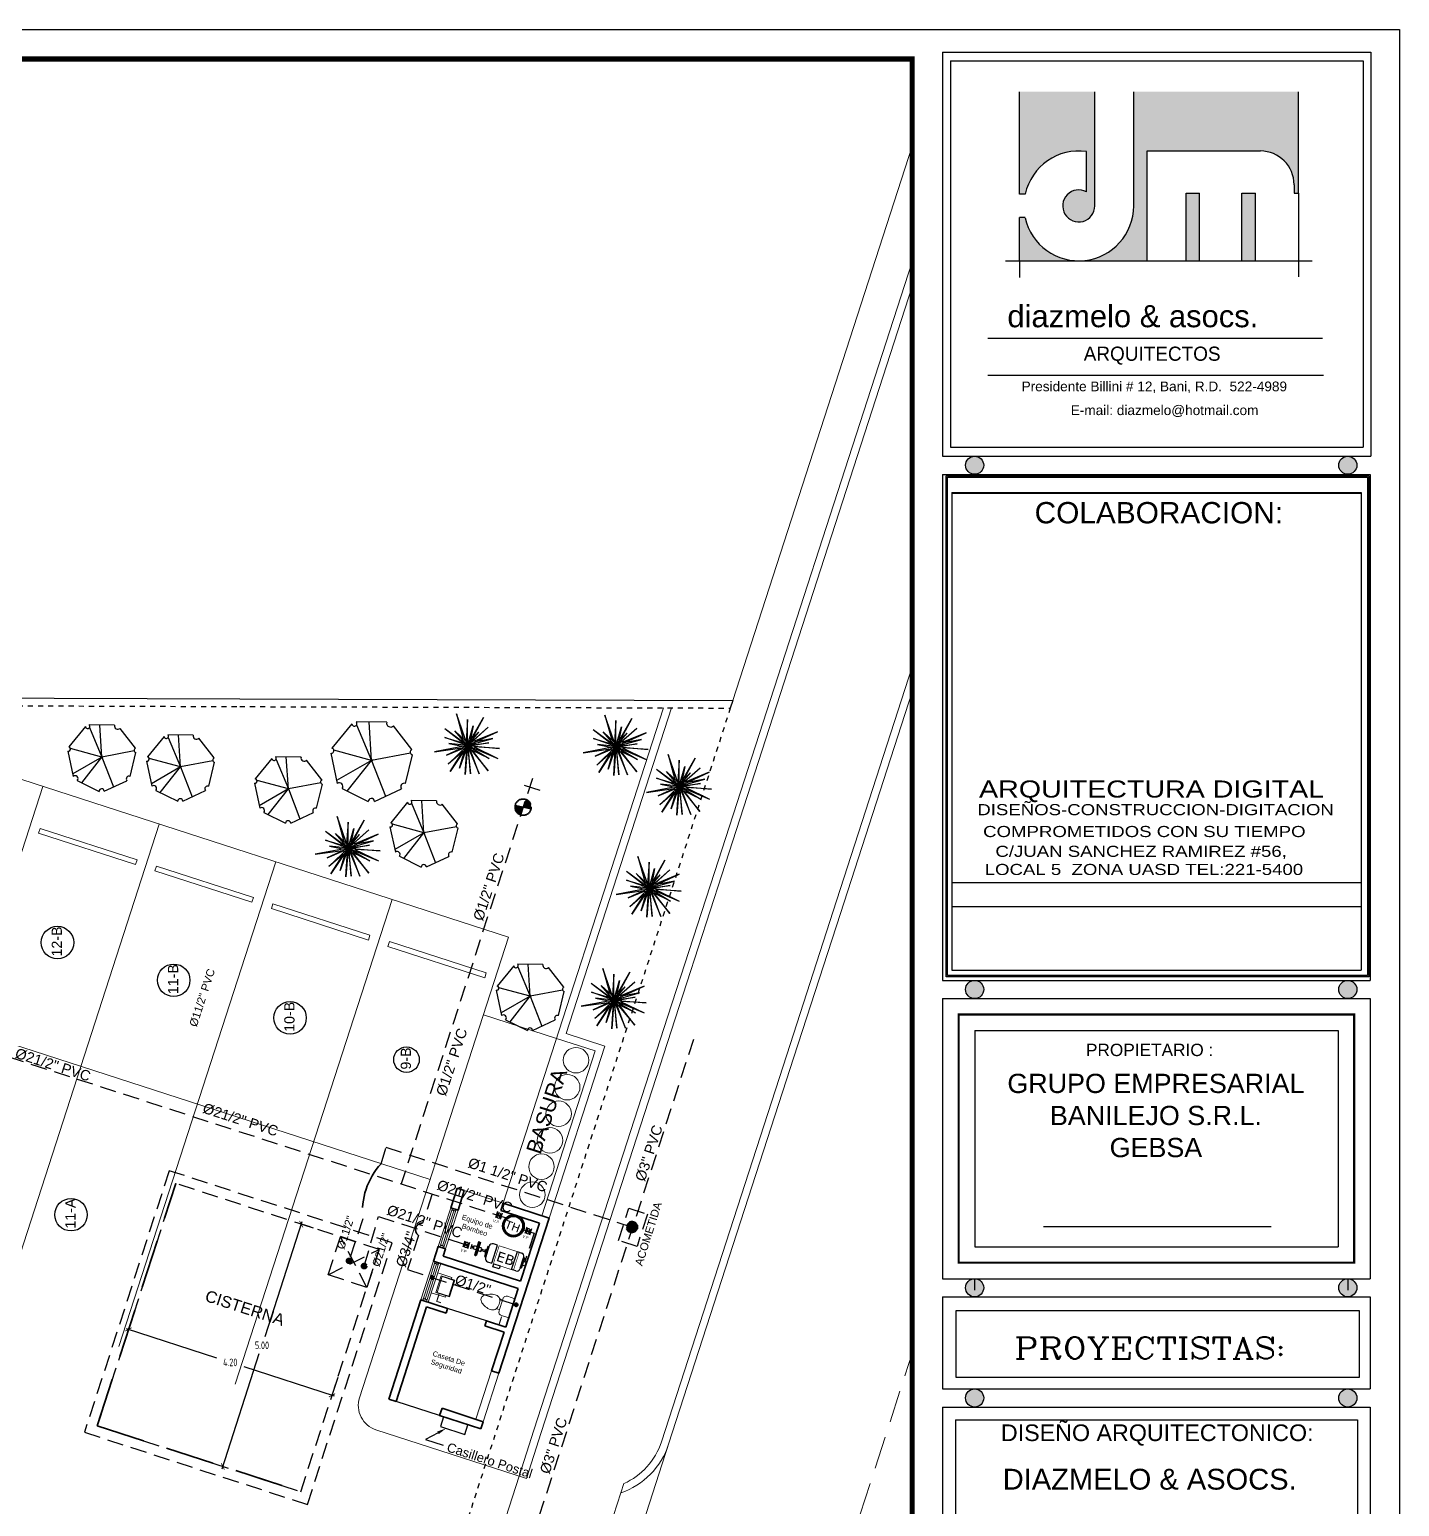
# Model space of a CAD drawing. Header units: feet. Extents: x 1019 to 2236, y -546 to 122.
# Drawn here: x 1113.38 to 1140.28, y -66.54 to -37.55 of the extents above; entities that cross this region are included whole.
import ezdxf
from ezdxf import colors
from ezdxf.entities.mleader import LeaderData, LeaderLine
from ezdxf.enums import TextEntityAlignment as Align
from ezdxf.math import Vec2, Vec3

# ---------------------------------------------------------------- set-up
doc = ezdxf.new("R2010")
doc.units = ezdxf.units.FT
doc.header["$LTSCALE"] = 0.05
doc.header["$MEASUREMENT"] = 0
doc.linetypes.add('DASHDOT', pattern=[25.4, 12.7, -6.35, 0, -6.35])
doc.linetypes.add('HIDDEN', pattern=[9.525, 6.35, -3.175])
for name, color, linetype, lineweight in [('A-GENM', 8, 'Continuous', 9), ('A-WALL', 7, 'Continuous', 25), ('AGUA POTABLE', 5, 'HIDDEN', 35), ('AGUAFRIA', 5, 'HIDDEN', 30), ('I-FURN', 8, 'Continuous', 0), ('MB', 8, 'Continuous', 20), ('None', 7, 'Continuous', 5), ('P-SANR-FIXT', 8, 'Continuous', 9), ('VUELOS', 8, 'HIDDEN', 0)]:
    doc.layers.add(name, color=color, linetype=linetype, lineweight=lineweight)
for name, color, linetype in [('ACCESORIOS', 3, 'Continuous'), ('ANNDTOBJ', 2, 'Continuous'), ('BOMBA', 7, 'Continuous'), ('DIM', 10, 'Continuous'), ('DIN-SANT.', 7, 'Continuous'), ('HOJA', 7, 'Continuous'), ('MARCO', 1, 'Continuous'), ('PERT-VENT', 8, 'Continuous'), ('PISO', 8, 'Continuous'), ('PISOS', 7, 'Continuous'), ('SOLAR', 2, 'DASHDOT'), ('TARGETA', 7, 'Continuous'), ('TEXTO', 2, 'Continuous'), ('textos', 7, 'Continuous'), ('TEXXT', 2, 'Continuous'), ('TXT', 2, 'Continuous')]:
    doc.layers.add(name, color=color, linetype=linetype)
doc.layers.add('PLANTS', color=7, linetype='Continuous', true_color=0x005716)
doc.styles.add('DAMIAN', font='arial.ttf', dxfattribs={"height": 0.12})
doc.styles.add('DIM', font='DIM.shx', dxfattribs={"width": 0.8, "height": 0.15})
doc.styles.add('GENERATED_STYLE_1', font='arial.ttf')
doc.styles.get("Standard").update_dxf_attribs({"font": 'arial.ttf'})
doc.styles.add('TITTEXTM', font='romanc.shx')
doc.dimstyles.new('DIM', dxfattribs={"dimtxt": 0.15, "dimasz": 0.06, "dimexe": 0.06, "dimexo": 0.4, "dimgap": 0.09, "dimtad": 0, "dimtih": 1, "dimtoh": 1, "dimzin": 0, "dimdsep": 46, "dimtxsty": 'DIM', "dimblk": 'DOT', "dimcen": 0.06, "dimdle": 0.05, "dimclrd": 1, "dimclre": 1, "dimclrt": 7, "dimaunit": 1, "dimadec": 3, "dimazin": 0, "dimtfac": 1, "dimtofl": 0, "dimtmove": 1, "dimatfit": 1, "dimldrblk": 'CLOSEDBLANK', "dimfxl": 0.06, "dimtolj": 1, "dimtzin": 0, "dimarcsym": 0})

# ---------------------------------------------------------------- blocks, each defined once
blk = doc.blocks.new('ARBOL4')
at = {"layer": 'PLANTS'}
for p, q in [((-0.215225, 0.439234), (-0.445698, 0.173788)), ((-0.172006, 0.430212), (0, 0)), ((0.18998, 0.442934), (-0.157772, 0.457476)), ((0.465439, 0.126688), (0.258534, 0.409628)), ((0, 0), (0.381619, 0.241316)), ((-0.474293, 0.087687), (-0.409359, -0.263952)), ((0.392021, -0.274733), (0.48214, 0.055782)), ((0, 0), (-0.436626, -0.116299)), ((-0.37373, -0.251589), (0, 0)), ((0, 0), (-0.030926, -0.456175)), ((0.410256, -0.207857), (0, 0)), ((0, 0), (0.311329, -0.356352)), ((-0.375843, -0.309965), (-0.049034, -0.484529)), ((0.011921, -0.485418), (0.345337, -0.341692))]:
    blk.add_line(p, q, dxfattribs=at)
for centre, radius, start, end in [((-0.189074, 0.45647), 0.031319, 213.386078, 1.840691), ((0.228399, 0.434803), 0.03927, 168.050674, 320.127319), ((-0.47347, 0.135212), 0.047533, 269.007996, 54.248581), ((0, 0), 0.01, 0, 180), ((0.474388, 0.091377), 0.036427, 104.220505, 282.287354), ((0, 0), 0.01, 180, 0), ((-0.383672, -0.280455), 0.030531, 284.858551, 147.280869), ((0.371318, -0.310052), 0.04094, 59.622765, 230.608597), ((-0.018543, -0.484042), 0.030495, 357.413361, 180.915833)]:
    blk.add_arc(centre, radius, start, end, dxfattribs=at)
blk = doc.blocks.new('A$C7FF54E45')
at = {"layer": 'SOLAR', "linetype": 'Continuous', "ltscale": 0.15}
blk.add_lwpolyline([(66.124, 33.191), (34.853, 30.693), (7.642, 28.496), (3.32, 28.119), (3.338, 28.271), (7.63, 28.645), (34.841, 30.843), (66.26, 33.352), (68.078, 13.246), (60.53, 11.749), (47.102, 9.086), (34.373, 6.546), (24.073, 4.557), (22.007, 4.131), (9.481, 1.696), (-0.018, -0.156), (0, 0)], dxfattribs=at)
at = {"layer": 'SOLAR', "ltscale": 0.03}
blk.add_lwpolyline([(3.342, 28.196), (7.636, 28.57), (34.847, 30.768), (66.118, 33.265), (67.917, 13.367), (60.501, 11.896), (47.073, 9.233), (34.344, 6.693), (24.044, 4.704), (21.978, 4.278), (9.452, 1.843), (0, 0), (3.328, 28.184)], dxfattribs=at)
blk = doc.blocks.new('bath_sink_6127 - bath_sink_6127-V2-Nivel 1')
at = {"layer": 'I-FURN'}
for p, q in [((0.293, 0.297), (-0.127, 0.297)), ((-0.127, 0.297), (-0.127, -0.29)), ((0.395, 0.244), (-0.005, 0.244)), ((-0.005, 0.244), (-0.005, -0.245)), ((0.025, -0.234), (0.025, 0.233)), ((0.025, 0.233), (0.369, 0.233)), ((0.293, 0.244), (0.293, 0.297)), ((0.369, 0.233), (0.369, -0.234)), ((0.395, -0.245), (0.395, 0.244)), ((0.293, -0.29), (-0.127, -0.29)), ((-0.005, -0.245), (0.395, -0.245)), ((0.369, -0.234), (0.025, -0.234)), ((0.293, -0.29), (0.293, -0.245))]:
    blk.add_line(p, q, dxfattribs=at)
blk = doc.blocks.new('Toilet_-_Tank_-_3D_4840 - 17_ High_ Seat Not Visible-536545-Nivel 1')
at = {"layer": 'P-SANR-FIXT'}
for p, q in [((0.248, 0.489), (-0.248, 0.489)), ((-0.248, 0.489), (-0.248, 0.298)), ((0.248, 0.298), (0.248, 0.489)), ((-0.159, 0.21), (-0.123, 0.21)), ((-0.123, 0.21), (-0.132, 0.127)), ((-0.123, 0.21), (0.123, 0.21)), ((0.132, 0.127), (0.123, 0.21)), ((0.123, 0.21), (0.159, 0.21))]:
    blk.add_line(p, q, dxfattribs=at)
for centre, radius, start, end in [((-0.159, 0.298), 0.0889, 180, 270), ((-0.023, 0.008), 0.167, 151.0596, 182.709), ((-0.083, 0.041), 0.0995, 119.8981, 151.0596), ((0, -0.104), 0.266, 90.1019, 119.8981), ((0, -0.104), 0.266, 60.1019, 89.8981), ((0.083, 0.041), 0.0995, 28.9404, 60.1019), ((0.159, 0.298), 0.0889, 270, 360), ((0.023, 0.008), 0.167, 357.291, 28.9404), ((0.25, 0.021), 0.441, 182.709, 218.5058), ((0.011, -0.169), 0.136, 218.5058, 265.219), ((-0.011, -0.169), 0.136, 274.781, 321.4942), ((-0.25, 0.021), 0.441, 321.4942, 357.291)]:
    blk.add_arc(centre, radius, start, end, dxfattribs=at)
blk = doc.blocks.new('A$C1B2B4060')
at = {"layer": 'PERT-VENT', "lineweight": 15}
for p, q in [((0, 0.15), (0.8, 0.15)), ((0, 0.113), (0.8, 0.113)), ((0, 0.037), (0.8, 0.037)), ((0, 0), (0.8, 0)), ((0.037, 0.075), (0.762, 0.075))]:
    blk.add_line(p, q, dxfattribs=at)
at = {"layer": 'PERT-VENT'}
for p, q in [((0.037, 0.037), (0.037, 0.113)), ((0.762, 0.037), (0.762, 0.113))]:
    blk.add_line(p, q, dxfattribs=at)
blk = doc.blocks.new('T36')
at = {"color": 86, "linetype": 'Continuous'}
for p, q in [((-0.003, -0.009), (-0.054, 0.472)), ((-0.054, 0.472), (-0.003, 0.092)), ((-0.003, -0.009), (0.098, 0.472)), ((-0.003, 0.092), (0.098, 0.472)), ((-0.003, -0.009), (-0.333, 0.244)), ((-0.333, 0.244), (-0.029, 0.016)), ((-0.003, -0.009), (-0.294, 0.392)), ((-0.294, 0.392), (-0.079, 0.067)), ((-0.003, -0.009), (-0.181, 0.345)), ((-0.181, 0.345), (-0.083, 0.101)), ((-0.003, -0.009), (-0.105, 0.295)), ((-0.105, 0.295), (-0.011, 0.059)), ((-0.003, -0.009), (0.307, 0.369)), ((-0.003, -0.009), (0.123, 0.345)), ((-0.003, -0.009), (0.377, 0.244)), ((0.377, 0.244), (0.047, 0.041)), ((0.307, 0.369), (0.053, 0.08)), ((0.123, 0.345), (0.053, 0.08)), ((-0.003, -0.009), (-0.46, 0.143)), ((-0.46, 0.143), (-0.13, 0.041)), ((-0.003, -0.009), (-0.308, 0.016)), ((-0.308, 0.016), (-0.079, 0.016)), ((-0.003, -0.009), (-0.232, 0.117)), ((-0.232, 0.117), (-0.13, 0.041)), ((-0.003, -0.009), (0.402, 0.117)), ((-0.003, -0.009), (0.427, 0.041)), ((0.402, 0.117), (0.047, 0.016)), ((0.427, 0.041), (0.047, -0.009)), ((-0.003, -0.009), (-0.434, -0.263)), ((-0.434, -0.263), (-0.089, -0.09)), ((-0.003, -0.009), (-0.384, -0.085)), ((-0.384, -0.085), (-0.059, -0.042)), ((-0.003, -0.009), (-0.181, -0.39)), ((-0.003, -0.009), (-0.181, -0.238)), ((-0.181, -0.238), (-0.059, -0.042)), ((-0.029, -0.085), (-0.181, -0.39)), ((-0.003, -0.009), (-0.054, -0.364)), ((-0.054, -0.364), (-0.029, -0.085)), ((-0.003, -0.009), (0.183, -0.472)), ((-0.003, -0.009), (0.427, -0.187)), ((-0.003, -0.009), (0.022, -0.288)), ((-0.003, -0.009), (0.351, -0.06)), ((-0.003, -0.009), (0.199, -0.288)), ((-0.003, -0.009), (0.326, -0.238)), ((0.022, -0.288), (0.022, -0.085)), ((0.199, -0.288), (0.047, -0.06)), ((0.183, -0.472), (0.047, -0.085)), ((0.351, -0.06), (0.073, -0.035)), ((0.427, -0.187), (0.098, -0.06)), ((0.098, -0.06), (0.326, -0.238))]:
    blk.add_line(p, q, dxfattribs=at)
blk = doc.blocks.new('Arbol222')
at = {"layer": 'PLANTS', "lineweight": 15, "xscale": 1.5, "yscale": 1.5, "zscale": 1.5}
blk.add_blockref('T36', (0.005, 0.014), dxfattribs=at)
blk = doc.blocks.new('A$C6FFE63EF')
at = {"layer": 'TEXTO', "ltscale": 0.05}
h = blk.add_hatch(color=256, dxfattribs=at)
h.paths.add_polyline_path([(1.319, 2.87), (1.319, 2.479, 3.622679), (1.401, 2.342), (1.401, 3.449), (0.672, 3.449), (0.672, 2.457), (0.725, 2.457, -0.391497)])
h.paths.add_polyline_path([(1.246, 1.809, -0.351969), (0.725, 2.227), (0.672, 2.227), (0.672, 1.809)])
h.paths.add_polyline_path([(1.91, 2.875), (3.008, 2.875, -0.414214), (3.336, 2.547), (3.336, 2.466), (3.377, 2.466), (3.377, 3.449), (1.779, 3.449), (1.779, 2.342, -0.414214), (1.246, 1.809), (1.91, 1.809)])
h.paths.add_polyline_path([(2.418, 2.465), (2.287, 2.465), (2.287, 1.809), (2.418, 1.809)], flags=17)
h.paths.add_polyline_path([(2.959, 2.465), (2.828, 2.465), (2.828, 1.809), (2.959, 1.809)], flags=17)
for p, q in [((0.671, 2.456), (0.671, 3.448)), ((1.401, 2.341), (1.401, 3.448)), ((1.778, 2.341), (1.778, 3.448)), ((3.377, 2.465), (3.377, 3.448)), ((1.319, 2.479), (1.319, 2.869)), ((1.909, 1.808), (1.909, 2.874)), ((1.909, 2.874), (3.008, 2.874)), ((0.725, 2.456), (0.671, 2.456)), ((2.287, 1.808), (2.287, 2.464)), ((2.287, 2.464), (2.418, 2.464)), ((2.418, 1.808), (2.418, 2.464)), ((2.828, 1.808), (2.828, 2.464)), ((2.828, 2.464), (2.959, 2.464)), ((2.959, 1.808), (2.959, 2.464)), ((3.336, 2.546), (3.336, 2.465)), ((3.336, 2.465), (3.377, 2.465)), ((3.377, 2.465), (3.377, 1.653)), ((0.671, 1.808), (0.671, 2.227)), ((0.725, 2.227), (0.671, 2.227)), ((0.534, 1.808), (3.512, 1.808)), ((0.671, 1.808), (0.671, 1.647)), ((0.362, 1.057), (3.61, 1.057)), ((0.362, 0.698), (3.622, 0.698))]:
    blk.add_line(p, q, dxfattribs=at)
for centre, radius, start, end in [((1.245, 2.341), 0.533, 82.0412, 167.5619), ((3.008, 2.546), 0.328, 0, 90), ((1.245, 2.341), 0.156, 61.7263, 0), ((1.245, 2.341), 0.533, 192.4381, 0)]:
    blk.add_arc(centre, radius, start, end, dxfattribs=at)
at = {"layer": 'TEXTO', "ltscale": 0.3, "width": 13.01141, "attachment_point": 1}
for s, insert, char_height in [('{\\fSwis721 Blk BT|b0|i0|c0|p34;diazmelo & asocs.}', (0.552, 1.378), 0.21489), ('{\\fComic Sans MS|b0|i0|c0|p66;ARQUITECTOS}', (1.293, 0.975), 0.13753), ('{\\fArial|b0|i0|c0|p34;Presidente Billini # 12, Bani, R.D.  522-4989}', (0.69, 0.636), 0.09455), ('{\\fArial|b0|i0|c0|p34;E-mail: diazmelo@hotmail.com}', (1.167, 0.405), 0.09455)]:
    blk.add_mtext(s, dxfattribs=dict(at, insert=insert, char_height=char_height))
blk = doc.blocks.new('A$C40CA57DC')
at = {"layer": 'ANNDTOBJ'}
h = blk.add_hatch(color=256, dxfattribs=at)
h.dxf.hatch_style = 1
h.paths.add_polyline_path([(0.034, 0.233, 0.199744), (0, 0.151, 0.199744), (0.034, 0.069), (0.116, 0.151)])
h.paths.add_polyline_path([(0.231, 0.151, 0.198081), (0.198, 0.233), (0.116, 0.151), (0.198, 0.07, 0.198081)])
at = {"layer": 'ANNDTOBJ', "linetype": 'Continuous'}
for p, q in [((0, 0), (0, 0.303)), ((0.231, 0), (0.231, 0.303))]:
    blk.add_line(p, q, dxfattribs=at)
at = {"layer": 'ANNDTOBJ'}
for p, q in [((0.034, 0.07), (0.198, 0.233)), ((0.198, 0.07), (0.034, 0.233))]:
    blk.add_line(p, q, dxfattribs=at)
at = {"layer": 'ANNDTOBJ', "linetype": 'Continuous'}
blk.add_circle((0.116, 0.151), 0.116, dxfattribs=at)
blk = doc.blocks.new('_ArchTick')
at = {"color": 0, "linetype": 'ByBlock', "const_width": 0.15}
blk.add_lwpolyline([(-0.5, -0.5), (0.5, 0.5)], dxfattribs=at)
blk = doc.blocks.new('*D68')
at = {"layer": 'Defpoints', "color": 0, "transparency": 16777216}
for p in [(1118.573, -60.955), (1118.716, -61.001), (1117.242, -65.778)]:
    blk.add_point(p, dxfattribs=at)
at = {"layer": 'DIN-SANT.', "color": 1, "lineweight": -2, "transparency": 16777216}
for p, q in [((1118.731, -60.954), (1117.999, -63.214)), ((1118.954, -61.078), (1118.773, -61.02)), ((1117.161, -65.804), (1117.893, -63.544)), ((1116.861, -65.655), (1117.119, -65.738))]:
    blk.add_line(p, q, dxfattribs=at)
at = {"layer": 'DIN-SANT.', "color": 1, "lineweight": -2, "transparency": 16777216, "xscale": 0.1, "yscale": 0.1, "zscale": 0.1}
for p, rotation in [((1118.716, -61.001), 72.05701266037498), ((1117.176, -65.757), 252.057012660375)]:
    blk.add_blockref('_ArchTick', p, dxfattribs=dict(at, rotation=rotation))
at = {"layer": 'DIN-SANT.', "color": 7, "transparency": 16777216, "insert": (1117.946, -63.379), "char_height": 0.15, "attachment_point": 5, "style": 'DIM'}
blk.add_mtext('\\A1;5.00', dxfattribs=at)
blk = doc.blocks.new('_ClosedBlank')
at = {"layer": 'DIM', "color": 0, "lineweight": -2}
for p, q in [((-1, 0.17), (0, 0)), ((-1, 0.17), (-1, -0.17)), ((0, 0), (-1, -0.17))]:
    blk.add_line(p, q, dxfattribs=at)
blk = doc.blocks.new('*D69')
at = {"layer": 'Defpoints', "color": 0, "transparency": 16777216}
for p in [(1115.321, -63.082), (1115.325, -63.068), (1119.311, -64.394)]:
    blk.add_point(p, dxfattribs=at)
at = {"layer": 'DIN-SANT.', "color": 1, "lineweight": -2, "transparency": 16777216}
for p, q in [((1115.444, -62.702), (1115.344, -63.011)), ((1115.277, -63.053), (1117.05, -63.627)), ((1119.368, -64.378), (1117.596, -63.804)), ((1119.434, -64.013), (1119.339, -64.305))]:
    blk.add_line(p, q, dxfattribs=at)
at = {"layer": 'DIN-SANT.', "color": 1, "lineweight": -2, "transparency": 16777216, "xscale": 0.1, "yscale": 0.1, "zscale": 0.1}
for p, rotation in [((1115.325, -63.068), 162.0570126603749), ((1119.321, -64.362), 342.0570126603749)]:
    blk.add_blockref('_ArchTick', p, dxfattribs=dict(at, rotation=rotation))
at = {"layer": 'DIN-SANT.', "color": 7, "transparency": 16777216, "insert": (1117.323, -63.715), "char_height": 0.15, "attachment_point": 5, "style": 'DIM'}
blk.add_mtext('\\A1;4.20', dxfattribs=at)

msp = doc.modelspace()

# ---------------------------------------------------------------- hatches: boundary and pattern name
at = {"layer": 'AGUA POTABLE', "ltscale": 3}
h = msp.add_hatch(color=256, dxfattribs=at)
h.dxf.hatch_style = 1
h.paths.add_polyline_path([(1123.073, -52.816), (1122.917, -52.785, 0.380649), (1123.024, -52.968)])
h.paths.add_polyline_path([(1123.123, -52.664), (1123.073, -52.816), (1123.23, -52.847, 0.380649)])
h = msp.add_hatch(color=256, dxfattribs=at)
h.dxf.hatch_style = 1
edge = h.paths.add_edge_path()
edge.add_arc((1121.286, -62.05), 0.0322, 0, 360)
h = msp.add_hatch(color=256, dxfattribs=at)
h.dxf.hatch_style = 1
edge = h.paths.add_edge_path()
edge.add_arc((1122.936, -62.585), 0.0322, 0, 360)
at = {"layer": 'AGUAFRIA'}
h = msp.add_hatch(color=256, dxfattribs=at)
h.dxf.hatch_style = 1
edge = h.paths.add_edge_path()
edge.add_arc((1125.207, -61.057), 0.113, 72.3444, 432.3444)
h = msp.add_hatch(color=256, dxfattribs=at)
edge = h.paths.add_edge_path()
edge.add_arc((1119.657, -61.714), 0.0549, 0, 360)
h = msp.add_hatch(color=256, dxfattribs=at)
edge = h.paths.add_edge_path()
edge.add_arc((1119.952, -61.825), 0.0549, 0, 360)
at = {"layer": 'textos'}
h = msp.add_hatch(color=7, dxfattribs=at)
h.paths.add_polyline_path([(1132.113, -46.104, 1), (1131.758, -46.104, 1)])
h.paths.add_polyline_path([(1139.44, -46.104, 1), (1139.085, -46.104, 1)])
h = msp.add_hatch(color=7, dxfattribs=at)
h.paths.add_polyline_path([(1132.113, -56.395, 1), (1131.758, -56.395, 1)])
h.paths.add_polyline_path([(1139.44, -56.395, 1), (1139.085, -56.395, 1)])
h = msp.add_hatch(color=7, dxfattribs=at)
h.paths.add_polyline_path([(1131.936, -62.074, 1), (1131.936, -62.429, 1)])
h.paths.add_polyline_path([(1139.262, -62.074, 1), (1139.262, -62.429, 1)])
h = msp.add_hatch(color=7, dxfattribs=at)
h.paths.add_polyline_path([(1131.936, -64.236, 1), (1131.936, -64.591, 1)])
h.paths.add_polyline_path([(1139.262, -64.236, 1), (1139.262, -64.591, 1)])

# ---------------------------------------------------------------- linework, layer by layer
msp.add_line((1122.209, -61.429), (1122.165, -61.565))
at = {"layer": 'A-GENM', "extrusion": (7.74729e-15, 7.31823e-14, -1)}
msp.add_line((1108.705, -50.81), (1122.788, -55.37), dxfattribs=at)
at = {"layer": 'A-GENM'}
for p, q in [((1113.644, -52.409), (1110.564, -61.923)), ((1115.93, -53.15), (1112.85, -62.663)), ((1118.216, -53.89), (1115.135, -63.403)), ((1102.974, -54.21), (1121.247, -60.127)), ((1120.502, -54.63), (1117.421, -64.144)), ((1123.726, -57.356), (1122.295, -56.892)), ((1122.679, -60.59), (1121.918, -60.344)), ((1124.989, -66.279), (1125.048, -66.094)), ((1122.801, -73.033), (1124.989, -66.279))]:
    msp.add_line(p, q, dxfattribs=at)
for points in [[(1127.188, -50.722), (1130.712, -39.838)], [(1122.993, -65.948), (1123.285, -65.046), (1125.916, -56.922), (1126.83, -54.1), (1130.712, -42.11)], [(1123.136, -65.994), (1123.428, -65.092), (1126.059, -56.968), (1126.973, -54.147), (1130.712, -42.597)], [(1125.786, -65.276), (1128.247, -57.676), (1129.161, -54.855), (1130.712, -50.063)], [(1123.002, -74.36), (1123.637, -72.399), (1124.87, -68.592), (1125.929, -65.322)], [(1120.991, -72.132), (1121.164, -71.598), (1122.397, -67.791), (1122.993, -65.948)]]:
    msp.add_lwpolyline(points, dxfattribs=at)
for points in [[(1125.048, -66.094, 0.213422), (1125.786, -65.276), (1128.247, -57.676), (1129.161, -54.855), (1130.712, -50.063)], [(1124.989, -66.279, 0.236068), (1125.929, -65.322), (1128.39, -57.723), (1129.303, -54.901), (1130.712, -50.55)], [(1122.788, -55.37), (1119.861, -64.408, 0.414214), (1120.183, -65.038), (1123.136, -65.994)]]:
    msp.add_lwpolyline(points, format="xyb", dxfattribs=at)
for points in [[(1115.463, -53.944), (1115.494, -53.849), (1113.591, -53.233), (1113.56, -53.328)], [(1117.746, -54.684), (1117.777, -54.588), (1115.874, -53.972), (1115.843, -54.067)], [(1120.034, -55.425), (1120.065, -55.329), (1118.162, -54.713), (1118.132, -54.808)], [(1122.318, -56.164), (1122.348, -56.069), (1120.446, -55.453), (1120.415, -55.548)]]:
    msp.add_lwpolyline(points, close=True, dxfattribs=at)
at = {"layer": 'A-WALL', "lineweight": 35}
for p, q in [((1121.775, -60.298), (1121.652, -60.678)), ((1121.775, -60.298), (1121.918, -60.344)), ((1121.918, -60.344), (1121.794, -60.725)), ((1122.679, -60.59), (1122.632, -60.733)), ((1122.679, -60.59), (1123.582, -60.883)), ((1121.652, -60.678), (1121.794, -60.725)), ((1123.582, -60.883), (1122.597, -63.927)), ((1122.632, -60.733), (1123.393, -60.98)), ((1123.393, -60.98), (1123.024, -62.121)), ((1121.405, -61.439), (1121.313, -61.725)), ((1121.405, -61.439), (1121.548, -61.486)), ((1121.313, -61.725), (1122.978, -62.264)), ((1121.548, -61.486), (1121.502, -61.628)), ((1121.502, -61.628), (1123.024, -62.121)), ((1122.978, -62.264), (1122.731, -63.025)), ((1121.066, -62.486), (1120.435, -64.436)), ((1121.066, -62.486), (1121.59, -62.655)), ((1121.178, -62.627), (1120.577, -64.482)), ((1121.178, -62.627), (1121.559, -62.75)), ((1121.559, -62.75), (1121.59, -62.655)), ((1122.32, -62.997), (1122.351, -62.902)), ((1122.351, -62.902), (1122.731, -63.025)), ((1122.32, -62.997), (1122.7, -63.12)), ((1122.7, -63.12), (1122.454, -63.881)), ((1122.454, -63.881), (1122.597, -63.927)), ((1120.435, -64.436), (1120.577, -64.482)), ((1121.48, -64.617), (1121.434, -64.76)), ((1121.48, -64.617), (1122.289, -64.879)), ((1121.434, -64.76), (1122.242, -65.022)), ((1122.289, -64.879), (1122.242, -65.022))]:
    msp.add_line(p, q, dxfattribs=at)
at = {"layer": 'ACCESORIOS'}
msp.add_lwpolyline([(1121.926, -65.129), (1121.988, -64.939), (1121.512, -64.785), (1121.45, -64.975)], close=True, dxfattribs=at)
at = {"layer": 'AGUA POTABLE', "ltscale": 3}
for p, q in [((1122.917, -52.785), (1123.23, -52.847)), ((1114.713, -64.959), (1116.253, -60.204)), ((1114.713, -64.959), (1118.709, -66.253))]:
    msp.add_line(p, q, dxfattribs=at)
for centre, radius in [((1123.073, -52.816), 0.16), ((1121.286, -62.05), 0.0322), ((1122.936, -62.585), 0.0322)]:
    msp.add_circle(centre, radius, dxfattribs=at)
at = {"layer": 'AGUA POTABLE', "linetype": 'Continuous'}
for radius in [0.212, 0.187]:
    msp.add_circle((1122.882, -61.036), radius, dxfattribs=at)
at = {"layer": 'AGUA POTABLE', "ltscale": 3}
for centre, radius, start, end in [((1121.298, -60.754), 1.381, 137.1737, 185.8732), ((1121.093, -61.113), 0.132, 87.1911, 236.9229)]:
    msp.add_arc(centre, radius, start, end, dxfattribs=at)
at = {"layer": 'AGUAFRIA'}
for p, q in [((1093.475, -51.403), (1122.739, -60.88)), ((1123.256, -52.252), (1120.678, -60.212)), ((1123.404, -52.488), (1122.998, -52.356)), ((1126.415, -57.376), (1122.224, -70.319)), ((1120.285, -59.815), (1120.379, -59.493)), ((1120.379, -59.493), (1125.221, -61.061)), ((1121.285, -60.409), (1121.099, -60.981)), ((1119.952, -61.825), (1120.234, -60.85)), ((1120.234, -60.85), (1122.059, -61.441)), ((1119.925, -60.896), (1119.64, -61.774)), ((1123.056, -61.104), (1123.287, -61.179)), ((1120.007, -62.243), (1119.487, -61.251)), ((1121.021, -61.224), (1120.804, -61.894)), ((1123.287, -61.179), (1123.106, -61.741)), ((1119.245, -61.996), (1120.249, -61.497)), ((1120.804, -61.894), (1122.936, -62.585))]:
    msp.add_line(p, q, dxfattribs=at)
at = {"layer": 'AGUAFRIA', "color": 2, "linetype": 'Continuous'}
msp.add_line((1122.044, -61.488), (1122.075, -61.394), dxfattribs=at)
at = {"layer": 'AGUAFRIA'}
for points in [[(1114.461, -65.088), (1118.837, -66.505), (1120.5, -61.369), (1116.124, -59.952)], [(1114.713, -64.959), (1118.709, -66.253), (1120.249, -61.497), (1116.253, -60.204)], [(1124.947, -61.322), (1125.148, -60.69), (1125.511, -60.805), (1125.31, -61.438)], [(1119.487, -61.251), (1120.249, -61.497), (1120.007, -62.243), (1119.245, -61.996)]]:
    msp.add_lwpolyline(points, close=True, dxfattribs=at)
for centre, radius in [((1125.207, -61.057), 0.113), ((1119.657, -61.722), 0.0549), ((1119.952, -61.825), 0.0549)]:
    msp.add_circle(centre, radius, dxfattribs=at)
at = {"layer": 'BOMBA', "color": 2}
for p, q in [((1122.092, -61.489), (1122.113, -61.423)), ((1122.113, -61.423), (1122.17, -61.441)), ((1122.199, -61.351), (1122.115, -61.611)), ((1122.129, -61.615), (1122.213, -61.355)), ((1122.129, -61.615), (1122.213, -61.355)), ((1122.213, -61.355), (1122.129, -61.615)), ((1122.22, -61.357), (1122.136, -61.617)), ((1122.136, -61.617), (1122.22, -61.357)), ((1122.136, -61.617), (1122.22, -61.358)), ((1122.17, -61.441), (1122.149, -61.507)), ((1122.234, -61.362), (1122.15, -61.622)), ((1122.205, -61.452), (1122.183, -61.518)), ((1122.213, -61.355), (1122.199, -61.351)), ((1122.261, -61.471), (1122.205, -61.452)), ((1122.213, -61.355), (1122.22, -61.357)), ((1122.22, -61.357), (1122.213, -61.355)), ((1122.22, -61.358), (1122.234, -61.362)), ((1122.409, -61.43), (1122.334, -61.661)), ((1122.457, -61.768), (1122.571, -61.415)), ((1122.571, -61.415), (1122.489, -61.389)), ((1122.149, -61.507), (1122.092, -61.489)), ((1122.115, -61.611), (1122.129, -61.615)), ((1122.136, -61.617), (1122.129, -61.615)), ((1122.129, -61.615), (1122.136, -61.617)), ((1122.15, -61.622), (1122.136, -61.617)), ((1122.183, -61.518), (1122.24, -61.537)), ((1122.24, -61.537), (1122.261, -61.471)), ((1122.246, -61.517), (1122.255, -61.49)), ((1122.324, -61.542), (1122.246, -61.517)), ((1122.255, -61.49), (1122.333, -61.515)), ((1122.333, -61.515), (1122.324, -61.542)), ((1122.375, -61.742), (1122.457, -61.768)), ((1122.847, -61.894), (1122.961, -61.541)), ((1122.961, -61.541), (1123.043, -61.568)), ((1123.084, -61.648), (1123.009, -61.88)), ((1122.928, -61.921), (1122.847, -61.894))]:
    msp.add_line(p, q, dxfattribs=at)
for points in [[(1122.056, -61.456), (1122.065, -61.428), (1122.107, -61.442), (1122.098, -61.469)], [(1122.339, -61.646), (1122.404, -61.445), (1122.381, -61.438), (1122.316, -61.639)], [(1122.361, -61.576), (1122.382, -61.51), (1122.339, -61.496), (1122.318, -61.562)], [(1123.014, -61.865), (1123.079, -61.663), (1123.101, -61.671), (1123.036, -61.872)], [(1123.057, -61.809), (1123.081, -61.733), (1123.13, -61.749), (1123.106, -61.825)], [(1122.479, -61.84), (1122.498, -61.782), (1122.619, -61.821), (1122.6, -61.879)]]:
    msp.add_lwpolyline(points, close=True, dxfattribs=at)
at = {"layer": 'BOMBA', "color": 2, "const_width": 0.0128}
msp.add_lwpolyline([(1122.488, -61.778), (1122.602, -61.426), (1122.996, -61.553), (1122.882, -61.906)], close=True, dxfattribs=at)
at = {"layer": 'BOMBA', "color": 2}
for centre, start, end in [((1122.47, -61.45), 72.0843, 162.0843), ((1122.395, -61.681), 162.0843, 252.0843), ((1123.023, -61.629), 342.0843, 72.0843), ((1122.948, -61.86), 252.0843, 342.0843)]:
    msp.add_arc(centre, 0.0641, start, end, dxfattribs=at)
at = {"layer": 'HOJA', "color": 17, "linetype": 'Continuous'}
for p, q in [((1131.487, -54.296), (1139.522, -54.296)), ((1131.487, -54.766), (1139.522, -54.766))]:
    msp.add_line(p, q, dxfattribs=at)
at = {"layer": 'MARCO'}
msp.add_lwpolyline([(1054.272, -37.551), (1140.276, -37.551), (1140.276, -93.554), (1054.272, -93.554)], close=True, dxfattribs=at)
at = {"layer": 'MARCO', "const_width": 0.1}
msp.add_lwpolyline([(1130.712, -38.13), (1054.851, -38.13), (1054.851, -92.975), (1130.712, -92.975)], close=True, dxfattribs=at)
at = {"layer": 'MB'}
for p, q in [((1122.679, -60.59), (1125.827, -50.867)), ((1123.915, -57.259), (1125.985, -50.868)), ((1123.726, -57.356), (1124.487, -57.602)), ((1123.915, -57.259), (1124.676, -57.506)), ((1124.487, -57.602), (1123.44, -60.837)), ((1124.676, -57.506), (1123.582, -60.883))]:
    msp.add_line(p, q, dxfattribs=at)
at = {"layer": 'MB', "lineweight": 15, "extrusion": (7.74729e-15, 7.31823e-14, -1)}
for p, q in [((1122.454, -63.881), (1122.146, -64.833)), ((1122.597, -63.927), (1122.289, -64.879))]:
    msp.add_line(p, q, dxfattribs=at)
at = {"layer": 'MB'}
for centre in [(1124.11, -57.783), (1123.938, -58.313), (1123.769, -58.834), (1123.6, -59.357), (1123.433, -59.874), (1123.254, -60.424)]:
    msp.add_circle(centre, 0.25, dxfattribs=at)
at = {"layer": 'PISOS'}
for p, q in [((1122.351, -62.902), (1121.59, -62.655)), ((1121.434, -64.76), (1120.577, -64.482))]:
    msp.add_line(p, q, dxfattribs=at)
at = {"layer": 'TARGETA', "color": 3}
for p, q in [((1131.308, -37.994), (1139.717, -37.994)), ((1131.308, -37.994), (1131.308, -45.926)), ((1131.463, -38.168), (1139.562, -38.168)), ((1131.463, -38.168), (1131.463, -45.747)), ((1139.562, -38.168), (1139.562, -45.747)), ((1139.717, -37.994), (1139.717, -45.926)), ((1131.463, -45.747), (1139.538, -45.747)), ((1139.538, -45.747), (1139.562, -45.747)), ((1131.308, -45.926), (1139.717, -45.926)), ((1131.487, -46.637), (1131.487, -55.999)), ((1131.487, -46.637), (1139.522, -46.637)), ((1131.487, -46.655), (1131.487, -56.017)), ((1131.487, -46.655), (1139.522, -46.655)), ((1131.487, -46.655), (1131.487, -56.017)), ((1139.522, -46.637), (1139.522, -55.999)), ((1139.522, -46.655), (1139.522, -56.017)), ((1139.522, -46.655), (1139.522, -56.017)), ((1131.487, -56.017), (1139.522, -56.017)), ((1131.487, -56.017), (1139.522, -56.017)), ((1131.308, -56.573), (1139.701, -56.573)), ((1131.308, -56.573), (1131.308, -62.074)), ((1139.701, -56.573), (1139.701, -62.074)), ((1131.937, -57.201), (1139.073, -57.201)), ((1131.937, -57.201), (1131.937, -61.445)), ((1139.073, -57.201), (1139.073, -61.445)), ((1131.937, -61.445), (1139.073, -61.445)), ((1131.308, -62.074), (1139.701, -62.074)), ((1131.308, -62.429), (1131.308, -64.236)), ((1131.308, -62.429), (1139.701, -62.429)), ((1139.701, -62.429), (1139.701, -64.236)), ((1131.575, -64.009), (1131.575, -62.696)), ((1131.575, -62.696), (1139.484, -62.696)), ((1139.484, -62.696), (1139.484, -64.009)), ((1139.484, -64.009), (1131.575, -64.009)), ((1131.308, -64.236), (1139.701, -64.236)), ((1131.308, -64.591), (1131.308, -68.721)), ((1131.308, -64.591), (1139.701, -64.591)), ((1131.308, -64.591), (1139.701, -64.591)), ((1139.701, -64.591), (1139.701, -68.721)), ((1131.56, -64.842), (1131.56, -68.47)), ((1131.56, -64.842), (1139.45, -64.842)), ((1139.45, -64.842), (1139.45, -68.47))]:
    msp.add_line(p, q, dxfattribs=at)
at = {"layer": 'textos', "color": 7}
for p, q in [((1131.308, -46.284), (1131.308, -56.218)), ((1131.308, -46.284), (1139.701, -46.284)), ((1131.308, -46.284), (1139.701, -46.284)), ((1131.308, -46.284), (1139.701, -46.284)), ((1131.376, -56.149), (1131.376, -46.311)), ((1131.376, -46.311), (1139.674, -46.311)), ((1131.403, -56.123), (1131.403, -46.338)), ((1131.403, -46.338), (1139.648, -46.338)), ((1139.648, -46.338), (1139.648, -56.123)), ((1139.674, -46.311), (1139.674, -56.149)), ((1139.701, -46.284), (1139.701, -56.218)), ((1131.308, -56.218), (1139.701, -56.218)), ((1139.674, -56.149), (1131.376, -56.149)), ((1139.648, -56.123), (1131.403, -56.123)), ((1131.308, -56.573), (1139.701, -56.573)), ((1131.936, -62.074), (1131.936, -62.298)), ((1139.262, -62.074), (1139.262, -62.298))]:
    msp.add_line(p, q, dxfattribs=at)
for centre in [(1131.936, -46.104), (1139.262, -46.104), (1131.936, -56.395), (1131.936, -56.395), (1139.262, -56.395), (1139.262, -56.395), (1131.936, -62.251), (1139.262, -62.251), (1131.936, -64.413), (1139.262, -64.413)]:
    msp.add_circle(centre, 0.178, dxfattribs=at)
at = {"layer": 'TEXXT'}
msp.add_line((1133.286, -61.049), (1137.759, -61.049), dxfattribs=at)
at = {"layer": 'TEXXT', "const_width": 0.0419}
msp.add_lwpolyline([(1131.622, -56.887), (1139.387, -56.887), (1139.387, -61.759), (1131.622, -61.759), (1131.622, -56.887)], dxfattribs=at)
at = {"layer": 'TXT'}
for centre, radius in [((1113.93, -55.474), 0.319), ((1116.213, -56.214), 0.319), ((1118.497, -56.953), 0.319), ((1120.783, -57.772), 0.251), ((1114.197, -60.816), 0.319)]:
    msp.add_circle(centre, radius, dxfattribs=at)
at = {"layer": 'VUELOS', "ltscale": 2}
msp.add_lwpolyline([(1121.179, -92.975), (1130.712, -63.534)], dxfattribs=at)

# ---------------------------------------------------------------- block references
at = {"xscale": 2.02226480552591, "yscale": 2.02226480552591, "zscale": 2.02226480552591}
msp.add_blockref('A$C6FFE63EF', (1131.463, -45.747), dxfattribs=at)
at = {"xscale": -1, "rotation": 72.05701266037855}
msp.add_blockref('A$C1B2B4060', (1121.794, -60.725), dxfattribs=at)
at = {"rotation": 72.05701266037855}
msp.add_blockref('A$C1B2B4060', (1121.209, -62.532), dxfattribs=at)
at = {"layer": 'AGUA POTABLE', "xscale": -0.4284000000000001, "yscale": 0.4283999999999999, "zscale": 0.4283999999999999, "rotation": 161.3005233879546}
for p in [(1122.569, -60.756), (1123.145, -61.064), (1121.929, -61.333)]:
    msp.add_blockref('A$C40CA57DC', p, dxfattribs=at)
at = {"layer": 'I-FURN', "xscale": 0.7000000000000001, "yscale": 0.7000000000000001, "zscale": 0.7000000000000001, "rotation": 342.0570126603786}
msp.add_blockref('bath_sink_6127 - bath_sink_6127-V2-Nivel 1', (1121.416, -62.181), dxfattribs=at)
at = {"layer": 'None', "lineweight": 15}
for name, p, xscale, yscale, zscale, rotation in [('ARBOL4', (1120.096, -51.897), 1.674213086561184, 1.674213086561184, 1.674213086561184, 258.7903459937169), ('Arbol222', (1121.979, -51.606), 0.8752628836795805, 0.8752628836795805, 0.8752628836795805, 258.7903459937172), ('Arbol222', (1124.895, -51.627), 0.8752628836795805, 0.8752628836795805, 0.8752628836795805, 258.7903459937172), ('ARBOL4', (1114.802, -51.832), 1.39517757213432, 1.39517757213432, 1.39517757213432, 258.7903459937169), ('ARBOL4', (1116.346, -52.026), 1.39517757213432, 1.39517757213432, 1.39517757213432, 258.7903459937169), ('ARBOL4', (1118.464, -52.458), 1.39517757213432, 1.39517757213432, 1.39517757213432, 258.7903459937169), ('Arbol222', (1126.135, -52.404), 0.8752628836795805, 0.8752628836795805, 0.8752628836795805, 258.7903459937172), ('ARBOL4', (1121.126, -53.319), 1.39517757213432, 1.39517757213432, 1.39517757213432, 258.7903459937169), ('Arbol222', (1119.636, -53.618), 0.8752628836795805, 0.8752628836795805, 0.8752628836795805, 258.7903459937172), ('Arbol222', (1125.544, -54.406), 0.8752628836795805, 0.8752628836795805, 0.8752628836795805, 258.7903459937172), ('ARBOL4', (1123.211, -56.527), 1.39517757213432, 1.39517757213432, 1.39517757213432, 258.7903459937169), ('Arbol222', (1124.856, -56.602), 0.8752628836795805, 0.8752628836795805, 0.8752628836795805, 258.7903459937172)]:
    msp.add_blockref(name, p, dxfattribs=dict(at, xscale=xscale, yscale=yscale, zscale=zscale, rotation=rotation))
at = {"layer": 'P-SANR-FIXT', "xscale": 0.8, "yscale": 0.8, "zscale": 0.8, "rotation": 252.0570126603761}
msp.add_blockref('Toilet_-_Tank_-_3D_4840 - 17_ High_ Seat Not Visible-536545-Nivel 1', (1122.479, -62.533), dxfattribs=at)
at = {"layer": 'PISO', "rotation": 168.7903459937098}
msp.add_blockref('A$C7FF54E45', (1127.14, -50.871), dxfattribs=at)

# ---------------------------------------------------------------- texts
at = {"layer": 'TEXTO', "style": 'GENERATED_STYLE_1'}
for s, insert, char_height, attachment_point, rotation in [('\\A1;V.P', (1122.485, -60.929), 0.0537, 4, 342.0843), ('\\A1;V.P', (1123.061, -61.237), 0.0537, 4, 342.0843), ('\\A1;V.P', (1121.844, -61.506), 0.0537, 4, 342.0843), ('\\A1;CISTERNA', (1118.377, -62.895), 0.22815, 6, 342.057)]:
    msp.add_mtext(s, dxfattribs=dict(at, insert=insert, char_height=char_height, attachment_point=attachment_point, rotation=rotation))
at = {"layer": 'textos', "color": 7, "width": 1.2}
for s, height, style, p in [('ARQUITECTURA DIGITAL', 0.33516, 'DAMIAN', (1132.023, -52.292)), ('DISEÑOS-CONSTRUCCION-DIGITACION', 0.21785, 'DAMIAN', (1131.989, -52.756)), ('COMPROMETIDOS CON SU TIEMPO', 0.21785, 'DAMIAN', (1132.103, -53.185)), ('C/JUAN SANCHEZ RAMIREZ #56,  ', 0.21785, 'DAMIAN', (1132.344, -53.574)), ('LOCAL 5  ZONA UASD TEL:221-5400', 0.21785, 'DAMIAN', (1132.134, -53.93)), ('PROYECTISTAS:', 0.42017, 'TITTEXTM', (1132.713, -63.222))]:
    msp.add_text(s, height=height, dxfattribs=dict(at, style=style)).set_placement(p, align=Align.TOP_LEFT)
at = {"layer": 'textos', "color": 7, "style": 'DAMIAN'}
for s, insert, char_height, width, attachment_point in [('COLABORACION:', (1133.114, -46.826), 0.41895, 7.7431, 1), ('PROPIETARIO :', (1134.122, -57.46), 0.24212, 5.59355, 1), ('GRUPO EMPRESARIAL\\PBANILEJO S.R.L.\\PGEBSA', (1135.495, -58.05), 0.3776, 8.72357, 2), ('DISEÑO ARQUITECTONICO:', (1132.452, -64.933), 0.32678, 11.61452, 1), ('DIAZMELO & ASOCS.', (1132.488, -65.804), 0.40848, 14.5061, 1)]:
    msp.add_mtext(s, dxfattribs=dict(at, insert=insert, char_height=char_height, width=width, attachment_point=attachment_point))
at = {"layer": 'TEXXT', "attachment_point": 3, "style": 'DAMIAN'}
for s, insert, char_height, width, rotation in [('\\A1;{\\fArial|b0|i0|c238|p34;%%C}1/2{\\fArial|b0|i0|c238|p34;"} PVC', (1122.517, -53.695), 0.2028, 4.90776, 71.6963), ('\\A1;{\\fArial|b0|i0|c238|p34;%%C}11/2{\\fArial|b0|i0|c238|p34;"} PVC', (1116.878, -55.97), 0.156, 3.7752, 72.057), ('\\A1;{\\fArial|b0|i0|c238|p34;%%C}1/2{\\fArial|b0|i0|c238|p34;"} PVC', (1121.789, -57.133), 0.2028, 4.90776, 71.6963), ('\\A1;{\\fArial|b0|i0|c238|p34;%%C}21/2{\\fArial|b0|i0|c238|p34;"} PVC', (1114.603, -58.01), 0.2028, 4.90776, 342.057), ('\\A1;{\\fArial|b0|i0|c238|p34;%%C}21/2{\\fArial|b0|i0|c238|p34;"} PVC', (1118.286, -59.089), 0.2028, 4.90776, 342.057), ('\\A1;{\\fArial|b0|i0|c238|p34;%%C}3{\\fArial|b0|i0|c238|p34;"} PVC', (1125.623, -59.033), 0.2028, 4.90776, 71.6963), ('\\A1;{\\fArial|b0|i0|c238|p34;%%C}1 1/2{\\fArial|b0|i0|c238|p34;"} PVC', (1123.57, -60.186), 0.2028, 4.90776, 342.057), ('\\A1;{\\fArial|b0|i0|c238|p34;%%C}21/2{\\fArial|b0|i0|c238|p34;"} PVC', (1122.885, -60.596), 0.2028, 4.90776, 342.057), ('\\A1;{\\fArial|b0|i0|c238|p34;%%C}11/2{\\fArial|b0|i0|c238|p34;"} ', (1119.615, -60.823), 0.156, 3.7752, 72.057), ('\\A1;{\\fArial|b0|i0|c238|p34;%%C}21/2{\\fArial|b0|i0|c238|p34;"} PVC', (1121.901, -61.088), 0.2028, 4.90776, 342.057), ('\\A1;ACOMETIDA', (1125.65, -60.55), 0.156, 3.7752, 72.5216), ('\\A1;{\\fArial|b0|i0|c238|p34;%%C}21/2{\\fArial|b0|i0|c238|p34;"} ', (1120.309, -61.165), 0.156, 3.7752, 72.057), ('\\A1;{\\fArial|b0|i0|c238|p34;%%C}3/4{\\fArial|b0|i0|c238|p34;"}  ', (1120.791, -61.122), 0.2028, 4.90776, 71.6963), ('\\A1;{\\fArial|b0|i0|c238|p34;%%C}1/2{\\fArial|b0|i0|c238|p34;"}  ', (1122.458, -62.206), 0.2028, 4.90776, 341.9211), ('\\A1;L ', (1121.515, -62.402), 0.1622, 3.92621, 341.9211), ('\\A1;I   ', (1122.681, -62.826), 0.1622, 3.92621, 341.9211), ('\\A1;{\\fArial|b0|i0|c238|p34;%%C}3{\\fArial|b0|i0|c238|p34;"} PVC', (1123.751, -64.776), 0.2028, 4.90776, 71.6963)]:
    msp.add_mtext(s, dxfattribs=dict(at, insert=insert, char_height=char_height, width=width, rotation=rotation))
at = {"layer": 'TEXXT', "attachment_point": 2}
for s, insert, char_height, width, rotation in [('{\\fVerdana|b0|i0|c0|p34;TH}', (1122.894, -60.969), 0.16001, 3.31077, 339.6232), ('{\\fVerdana|b0|i0|c0|p34;EB}', (1122.758, -61.584), 0.19585, 4.05238, 342.2229)]:
    msp.add_mtext(s, dxfattribs=dict(at, insert=insert, char_height=char_height, width=width, rotation=rotation))
at = {"layer": 'TXT', "char_height": 0.2, "attachment_point": 1, "rotation": 90}
for s, insert in [('12-B', (1113.818, -55.748)), ('11-B', (1116.101, -56.488)), ('10-B', (1118.384, -57.227)), ('9-B', (1120.67, -57.967)), ('11-A', (1114.085, -61.09))]:
    msp.add_mtext_dynamic_manual_height_columns(s, width=0.99636, gutter_width=1, heights=[0], dxfattribs=dict(at, insert=insert))
at = {"layer": 'TXT', "attachment_point": 1}
for s, insert, char_height, width, rotation in [('BASURA', (1123.126, -59.556), 0.3, 4.04201, 72.057), ('\\pi0.3675;Equipo de\\P\\pi0.42121;Bombeo', (1121.539, -60.697), 0.1, 1.34734, 342.057), ('\\pi0.35003;Caseta De\\P\\pi0.3634;Seguridad', (1120.984, -63.379), 0.1, 1.34734, 342.057)]:
    msp.add_mtext(s, dxfattribs=dict(at, insert=insert, char_height=char_height, width=width, rotation=rotation))

# ---------------------------------------------------------------- dimensions: what is measured, and where the dimension line sits
at = {"layer": 'DIN-SANT.'}
for base, p1, p2, angle, picture, middle in [((1118.716, -61.001), (1117.242, -65.778), (1118.573, -60.955), 72.057, '*D68', (1117.946, -63.379)), ((1115.325, -63.068), (1119.311, -64.394), (1115.321, -63.082), 162.057, '*D69', (1117.323, -63.715))]:
    dim = msp.add_linear_dim(base=base, p1=p1, p2=p2, angle=angle, dimstyle='DIM', override={"dimtxt": 0.254, "dimasz": 0.1, "dimblk1": 'ArchTick', "dimblk2": 'ArchTick', "dimsah": 1}, dxfattribs=at)
    dim.commit()
    dim.dimension.update_dxf_attribs({"geometry": picture, "text_midpoint": middle})

# ---------------------------------------------------------------- leaders
ml = msp.add_multileader_mtext('Standard')
ml.set_content('Casillero Postal', color=256)
ml.set_leader_properties()
ml.build(insert=Vec2(0, 0))
ml.multileader.update_dxf_attribs({"text_right_attachment_type": 6, "dogleg_length": 0.36, "arrow_head_size": 0.18})
ctx = ml.context
ctx.base_point, ctx.char_height, ctx.arrow_head_size, ctx.landing_gap_size, ctx.plane_origin, ctx.plane_x_axis, ctx.plane_y_axis = Vec3(1121.501, -65.343), 0.18, 0.18, 0.09, Vec3(1121.636, -64.773), Vec3(0.951364, -0.30807), Vec3(0.30807, 0.951364)
ctx.right_attachment = 6
notes = []
notes.append((ctx, [(0, (1, 1, 0), (1121.159, -65.232), (0.951364, -0.30807), 0.36, [(0, [(1121.559, -65.011)], 0, [])])]))
ctx.mtext.insert, ctx.mtext.text_direction, ctx.mtext.rotation, ctx.mtext.flow_direction = Vec3(1121.614, -65.285), Vec3(0.951364, -0.30807), 5.970021, 5
for ctx, leaders in notes:
    for number, flags, end, landing, length, lines in leaders:
        leader = LeaderData()
        leader.index, (leader.has_last_leader_line, leader.has_dogleg_vector, leader.attachment_direction) = number, flags
        leader.last_leader_point, leader.dogleg_vector, leader.dogleg_length = Vec3(end), Vec3(landing), length
        for number, points, colour, breaks in lines:
            line = LeaderLine()
            line.index, line.vertices, line.color, line.breaks = number, Vec3.list(points), colors.encode_raw_color(colour), breaks
            leader.lines.append(line)
        ctx.leaders.append(leader)

doc.saveas('drawing.dxf')
